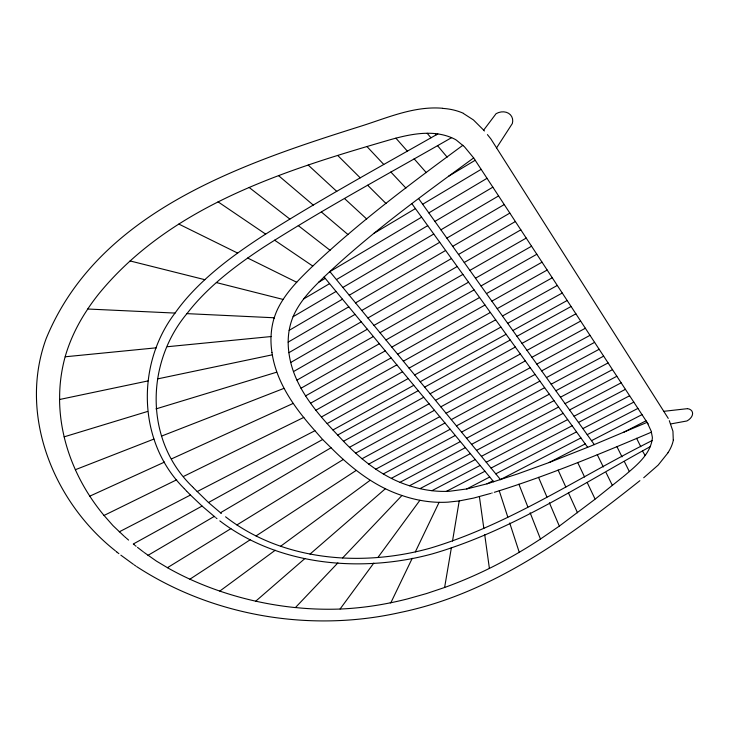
<?xml version="1.0" encoding="UTF-8"?>
<svg xmlns="http://www.w3.org/2000/svg" width="729" height="729" viewBox="0 0 729 729"><rect width="100%" height="100%" fill="white"/><g stroke="black" fill="none" stroke-linecap="round" stroke-linejoin="round"><path stroke-width="1.09" d="M59.65 399.501A258.285 193.057 -10 0 1 65.145 356.763A240.06 179.689 -9.1 0 1 87.407 309.579L88.346 308.085A268.828 199.637 -10.3 0 1 99.044 293.568C171.433 205.332 285.057 170.24 390.598 139.613C411.065 133.863 434.502 129.051 454.468 139.011A42.009 35.183 -22.6 0 1 456.345 140.105L464.428 146.757L473.659 157.92C422.92 194.989 371.799 231.968 326 275.161C314.035 286.606 301.888 298.526 294.498 313.561A82.277 63.56 -13.5 0 0 293.085 316.723L292.985 316.96A91.927 70.831 -14 0 0 289.176 330.374L289.112 330.62A110.844 85.074 -15 0 0 288.183 342.111L288.174 342.165A130.992 100.21 -16 0 0 288.821 352.125C292.967 386.115 316.687 412.906 339.267 436.735C358.841 458.04 381.941 477.377 410.081 485.933A123.848 88.974 -17 0 0 419.94 488.63A103.737 73.975 -16.4 0 0 431.668 490.672L431.933 490.69A85.047 60.17 -15.9 0 0 446.148 491.382L446.412 491.364A75.606 53.263 -15.7 0 0 449.893 491.218L466.742 488.959L486.717 483.91M271.963 352.444A140.287 107.701 -15.7 0 1 271.006 336.561L271.033 336.497M437.828 133.936L437.801 133.926C379.49 167.087 320.569 199.318 263.88 235.23C237.481 252.352 211.674 270.978 190.287 294.234A212.367 158.512 -12.1 0 0 175.315 312.695C135.968 363.844 137.462 441.92 183.863 488.175M673.268 439.842L672.94 431.194L669.295 420.669M624.881 475.335C636.381 465.53 650.25 454.595 652.318 438.594A34.281 22.772 -20.9 0 0 652.346 437.236L651.188 431.14L647.653 423.449M652.091 440.635L652.1 440.571C578.744 477.185 509.343 524.488 430.137 548.19A205.469 149.591 -13 0 1 415.73 551.798C351.369 566.069 278.797 558.168 225.562 516.797M452.509 541.082L459.215 500.932L473.704 498.062L490.59 493.451M390.27 602.856L391.856 602.528A261.684 189.221 -11.4 0 0 407.73 598.855L426.602 593.534L444.617 587.483L451.397 547.625M451.634 137.626C388.739 173.73 324.751 208.13 263.616 247.213C239.868 262.85 216.786 279.954 197.532 301.004A209.67 155.897 -12.3 0 0 187.235 313.279C145.454 362.969 144.515 440.453 192.246 486.544M274.159 318.044L274.241 317.78A92.054 71.324 -13.1 0 1 277.512 309.36C285.65 292.457 299.273 279.107 312.604 266.249C359.306 221.898 411.147 183.316 462.906 145.253M650.268 446.64C579.582 485.314 510.674 531.14 432.434 553.849A209.013 151.705 -13.1 0 1 412.404 558.551C347.359 571.108 275.125 562.332 221.06 521.809M415.33 551.88L439.104 502.308A84.063 59.013 -15.6 0 0 448.125 502.135L459.215 500.932M390.853 602.737L412.249 558.277M668.092 452.682L658.169 465.102L643.707 477.75M496.577 147.878L512.341 123.52A12.138 10.097 -29.7 0 0 508.55 113.287A12.138 10.097 -29.7 0 0 496.075 113.688L483.664 130.136L473.44 119.939L463.38 113.451M377.95 557.421L419.931 500.258A101.349 71.697 -16 0 0 438.812 502.327L439.104 502.308M340.106 608.988L373.767 563.125M337.892 562.897L295.409 607.576L294.789 607.512M342.594 557.949L401.961 495.492L404.258 496.249A131.767 94.314 -16.9 0 0 419.858 500.267M144.47 552.7L156.48 561.139L167.98 568A331.148 246.931 -13.6 0 0 189.905 579.191A340.862 254.986 -14 0 0 218.818 590.745L220.677 591.383A329.317 245.236 -13.6 0 0 255.114 601.042L255.751 601.17L305.004 558.45M310.025 554.095L385.267 488.831M624.316 475.8L623.468 476.493M622.894 476.948L595.119 499.155L587.292 482.698M594.855 499.365L559.471 526.001M639.898 480.666C568.292 537.528 491.501 593.752 400.039 612.524C310.991 632.562 213.305 616.543 136.642 566.588M219.812 591.082L275.207 550.258M280.629 546.258L370.077 480.329M540.244 539.178C510.382 558.897 478.297 575.327 444.617 587.483M189.905 579.191L250.257 539.724M256.061 535.924L356.244 470.396M167.442 567.691L230.911 528.634M236.943 524.926L343.496 459.361M448.672 176.172L475.199 160.262M373.886 233.38L415.412 208.585M422.665 204.257L481.158 169.347M329.517 271.862L421.608 217.169M428.825 212.886L487.036 178.313M318.682 282.241L325.225 278.369M303.729 298.908L329.581 283.636M336.424 279.59L427.723 225.653M434.912 221.406L492.85 187.171M293.085 316.723L336.06 291.454M342.867 287.454L433.764 234.018M440.917 229.817L498.581 195.919M147.96 555.37L214.262 516.396M220.477 512.742L331.03 447.752C351.232 468.073 374.396 486.443 401.961 495.492M289.158 330.365L342.466 299.191M349.246 295.227L439.733 242.292M446.85 238.128L504.249 204.557M288.174 342.111L348.79 306.827M355.542 302.899L445.629 250.466M452.718 246.338L509.844 213.096M288.884 352.699L355.05 314.381M361.766 310.49L451.461 258.54M458.514 254.457L515.376 221.525M290.762 362.459L361.229 321.844M367.917 317.99L457.211 266.522M464.236 262.476L520.834 229.854M293.505 371.571L367.334 329.216M373.995 325.398L462.906 274.405M469.895 270.395L526.229 238.082M296.949 380.137L373.376 336.516M380.009 332.725L468.528 282.196M475.481 278.223L531.559 246.211M300.986 388.238L379.344 343.724M385.951 339.969L474.078 289.896M481.012 285.959L536.826 254.248M305.542 395.92L385.249 350.849M391.828 347.122L479.573 297.505M486.471 293.605L542.039 262.185M310.545 403.228L391.081 357.893M397.633 354.203L485.004 305.023M491.865 301.159L547.178 270.031M315.876 410.227L396.849 364.864M403.374 361.201L490.371 312.459M497.205 308.631L552.263 277.776M321.462 416.979L402.554 371.754M409.051 368.127L495.674 319.812M502.481 316.012L557.293 285.44M327.184 423.549L408.194 378.561M414.664 374.97L500.914 327.084M507.694 323.321L562.259 293.022M332.943 429.982L413.771 385.304M420.223 381.741L506.099 334.265M512.842 330.538L567.171 300.503M215.328 517.326L202.061 506.054L133.289 543.998L133.844 544.454M193.641 488.011L208.485 502.509L322.646 439.514L331.03 447.752M337.655 435.067L418.236 390.68M424.652 387.145L510.236 340.006M516.961 336.297L571.089 306.49M343.596 441.218L423.704 397.287M430.101 393.778L515.321 347.04M522.01 343.368L575.901 313.816M349.565 447.251L429.108 403.82M435.477 400.339L520.342 354.002M527.003 350.367L580.658 321.07M355.679 453.119L434.466 410.281M440.808 406.837L525.308 360.891M531.951 357.283L585.36 328.241M362.012 458.76L439.76 416.678M446.075 413.252L530.229 367.698M536.836 364.117L590.007 335.331M368.674 464.136L444.991 423.002M451.287 419.603L535.086 374.433M541.665 370.888L594.609 342.348M375.745 469.212L450.176 429.253M456.436 425.891L539.888 381.094M546.44 377.576L599.156 349.282M383.29 473.941L455.297 435.441M461.539 432.106L544.645 387.682M551.17 384.192L603.648 356.135M391.373 478.306L460.373 441.574M466.587 438.257L549.347 394.198M555.844 390.744L608.095 362.924M400.066 482.27L465.394 447.633M471.581 444.344L554.004 400.649M560.464 397.214L612.497 369.63M409.525 485.751L470.36 453.629M476.529 450.376L558.605 407.028M565.048 403.629L616.852 376.264M419.995 488.64L475.272 459.562M481.413 456.336L563.162 413.334M569.568 409.962L621.154 382.834M431.933 490.69L480.138 465.439M486.252 462.232L567.663 419.585M574.051 416.241L625.418 389.332M446.412 491.364L484.949 471.253M491.045 468.073L572.128 425.763M578.48 422.446L629.628 395.756M466.742 488.959L489.715 477.003M495.784 473.85L576.539 431.878M582.872 428.588L633.802 402.116M487.09 483.801L492.868 480.812M500.149 479.746L580.904 437.929M587.209 434.666L637.921 408.404M119.283 531.824L190.479 495.027M197.14 491.592L314.937 430.711L322.692 439.56M488.676 483.336L517.708 473.896L549.201 462.496L585.223 443.915M591.501 440.68L642.003 414.628M623.386 432.434L646.049 420.788M148.005 380.921L59.568 399.501L59.568 400.093A298.981 222.773 -12.1 0 0 63.897 435.614L64.289 437.427A329.253 245.144 -13.6 0 0 75.032 468.92L75.77 470.597A339.422 252.753 -14.1 0 0 89.804 496.148A330.419 245.801 -13.6 0 0 103.646 514.993L104.028 515.449L176.682 479.791M183.553 476.42L303.875 417.362M89.804 496.148L164.563 462.058M171.698 458.814L293.167 403.419M647.489 423.139L647.07 422.355L590.718 446.084L549.201 462.496M651.507 432.133C599.849 454.049 547.926 475.663 494.289 492.321M75.369 469.704L153.928 439.068M161.51 436.115L283.882 388.402M64.152 436.844L147.623 411.448M155.942 408.914L276.665 372.2M491.647 493.132L492.175 492.968M487.209 483.774L487.701 483.628M157.482 378.925L272.318 354.813L271.935 352.444M670.68 423.95L686.928 420.961A9.787 6.452 -23.3 0 0 692.605 413.717A9.787 6.452 -23.3 0 0 687.502 408.632M663.955 411.302L687.483 408.659M65.227 356.782L156.489 347.797M167.36 346.722L271.033 336.552M87.717 309.014L175.069 313.078M186.979 313.634L274.241 317.78M442.576 108.266C413.68 105.787 386.461 118.244 359.579 126.6C239.805 164.389 97.886 212.33 46.118 338.712C18.189 415.102 53.536 501.971 115.355 550.778M255.751 601.17L257.073 601.461A294.507 216.048 -12.6 0 0 294.78 607.53M130.063 260.936L204.822 279.681M216.358 282.57L283.107 299.437M178.851 224.085L237.654 253.091M247.687 258.039L296.712 282.269M218.053 201.842L265.629 234.1M274.578 240.169L312.75 266.049M135.822 566.023L134.2 564.893M133.398 564.328L120.841 555.152M143.777 552.181L143.103 551.68M142.437 551.179L137.489 547.37M220.641 521.499L219.812 520.861M118.891 553.657L117.032 552.181M249.108 187.435L289.832 219.055M298.307 225.635L330.073 250.302M136.113 546.276L135.321 545.647M216.95 518.62L216.139 517.973M134.637 545.101L134.081 544.645M221.397 513.498L220.614 512.851M220.422 512.697L208.485 502.509M116.795 551.981L116.066 551.379M278.56 175.643L313.279 205.095M321.407 212.002L348.034 234.592M128.577 540.08L126.19 538.02M405.925 188.082L390.844 172.008M125.616 537.519L124.732 536.744M124.13 536.207L113.041 525.682L104.028 515.449M344.525 198.552L366.714 219.01M308.221 165.091L336.743 191.381M202.061 506.054L190.57 495.119M190.387 494.936L187.08 491.592M337.764 155.505L360.226 177.849M367.662 185.239L386.033 203.519M186.715 491.218L184.218 488.567M193.285 487.646L192.593 486.908M366.988 146.584L383.746 164.435M395.902 138.164L407.32 151.103M414.118 158.813L426.319 172.655M483.819 130.309L484.411 131.001M314.937 430.711C295.582 408.933 277.321 384.238 272.318 354.813M427.185 133.289L430.957 137.799M437.491 145.609L447.159 157.163M324.077 276.984L493.688 481.796M329.836 271.562L500.522 479.627M487.419 134.61L490.854 138.884L668.265 418.4M435.213 133.635L436.179 134.865M411.83 203.619L587.683 447.324M418.519 198.452L594.345 444.654M647.161 422.51L648.081 423.895M473.659 157.92L647.07 422.355M558.104 470.059L565.813 487.045M642.522 451.087L645.119 455.452M616.88 446.531L622.019 456.864M624.334 461.512L629.364 471.599M636.572 438.266L640.773 446.713M603.311 466.97L597.251 454.614M606.072 472.602L612.369 485.432M577.678 462.478L584.594 477.021M568.41 492.758L577.496 512.76M538.521 477.322L546.923 497.032M549.384 502.791L559.325 526.11L540.471 539.032L530.138 512.769M518.893 484.211L527.86 506.983M499.247 490.799L507.812 517.143M509.717 522.994L519.239 552.272M479.4 496.631L483.846 528.434M484.703 534.585L489.396 568.401M673.386 439.824A50.666 33.561 -21 0 1 668.001 452.673M442.549 108.393A62.448 52.497 -23.1 0 1 463.462 113.314M390.261 602.828A227.348 161.428 -11.4 0 1 340.097 609.043A247.778 177.739 -11.7 0 1 295.427 607.53M271.079 336.497A109.696 84.655 -14 0 1 274.104 318.035"/></g></svg>
